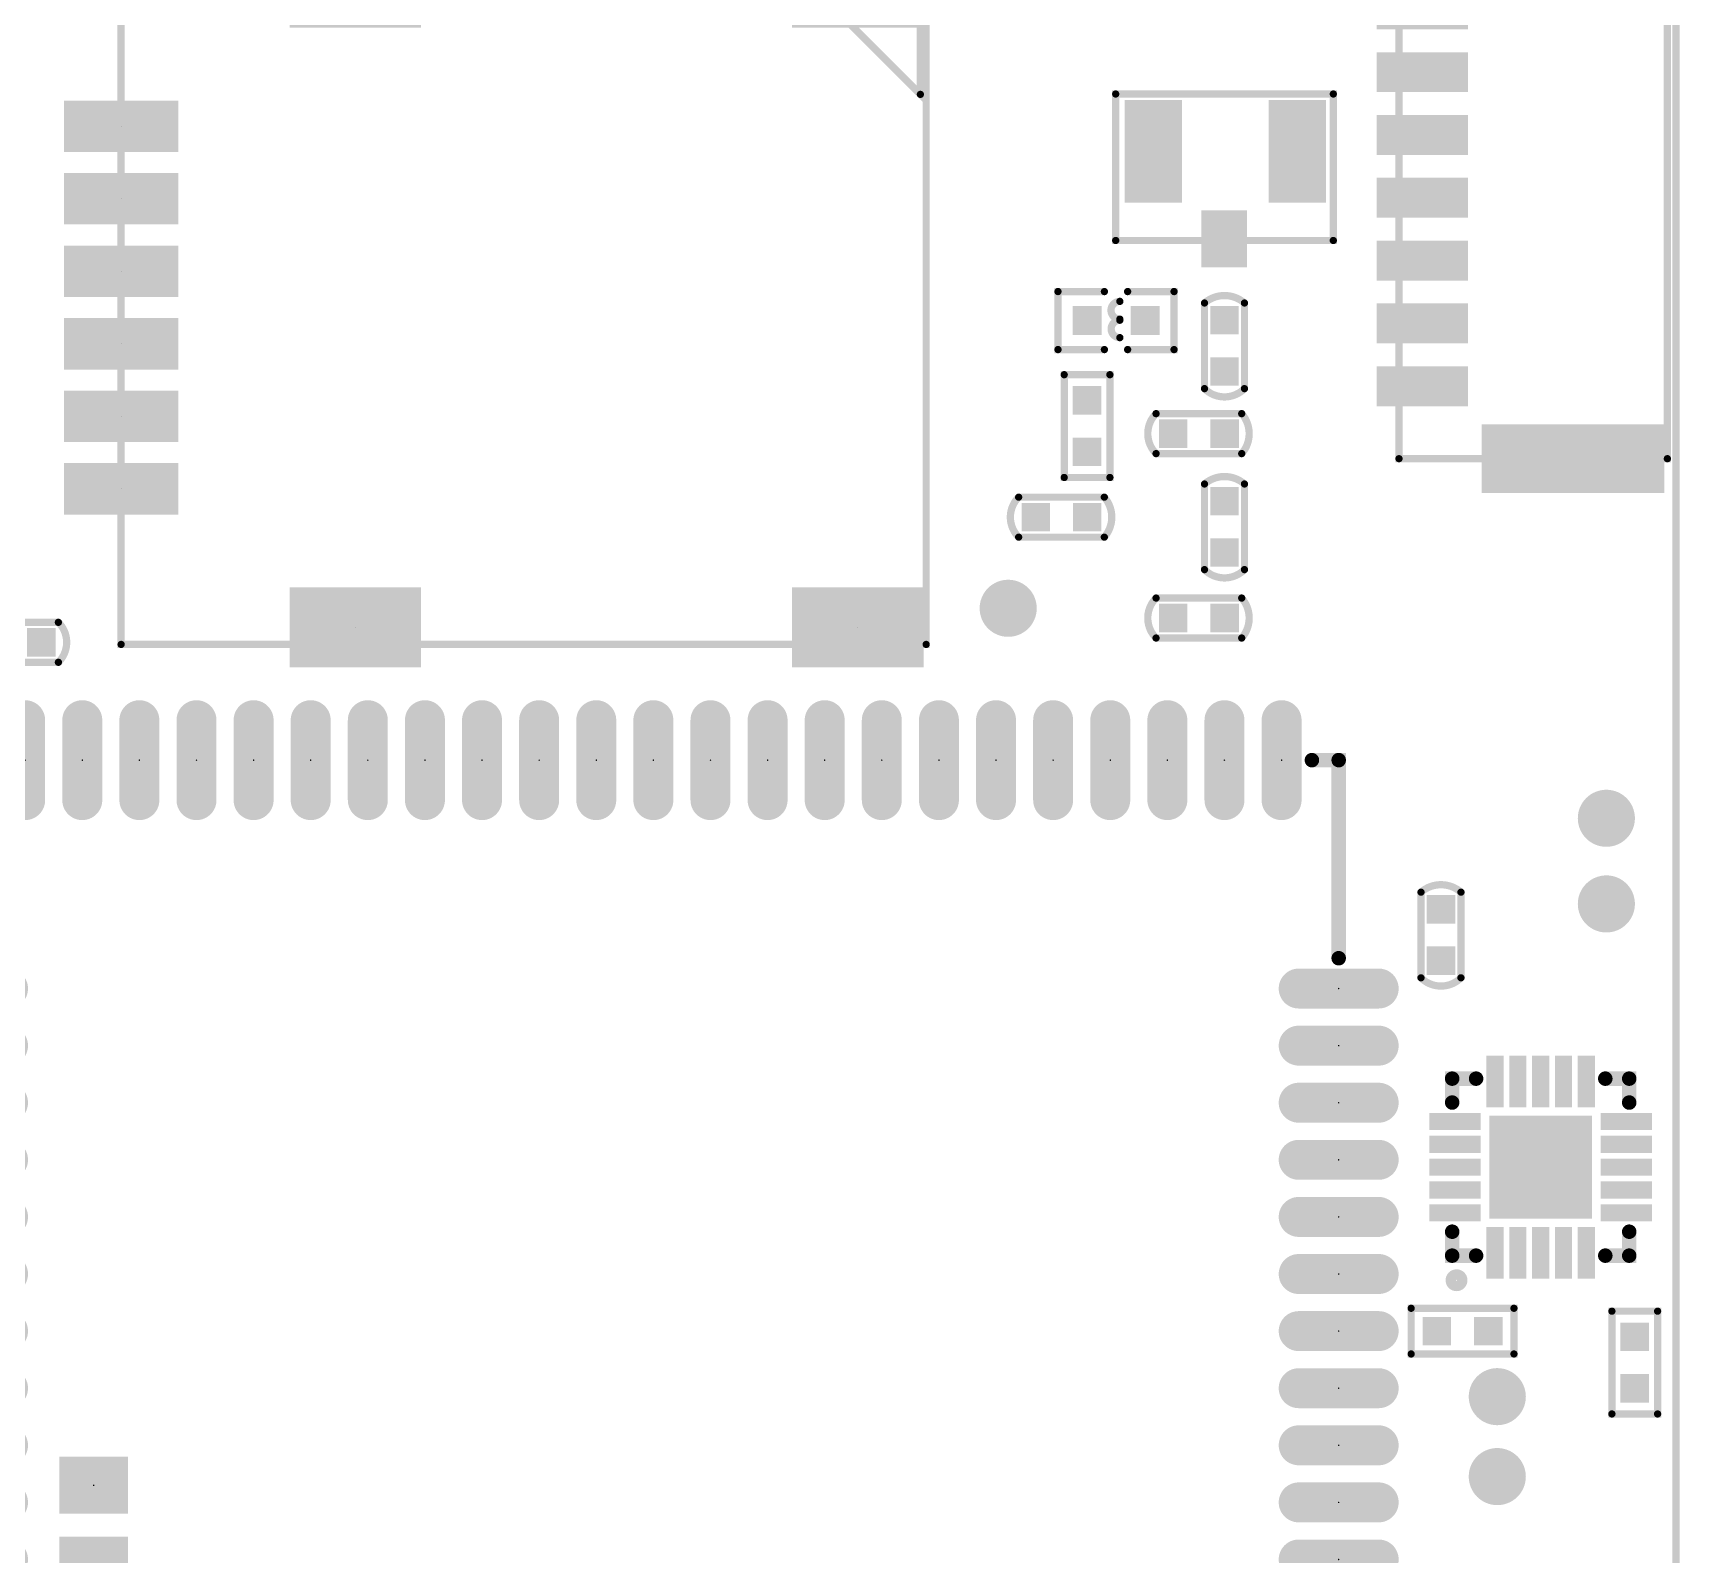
# Model space of a CAD drawing. Extents: x -31 to 69, y 3 to 134.
# Drawn here: x 13.24 to 42.4, y 30.01 to 56.66 of the extents above; entities that cross this region are included whole.
import ezdxf

# ---------------------------------------------------------------- set-up
doc = ezdxf.new("R2010")
doc.units = 0
doc.header["$MEASUREMENT"] = 0
doc.layers.get('0').update_dxf_attribs({"linetype": 'CONTINUOUS'})
for name, color, linetype in [('BOARD_OUTLINE_00', 254, 'CONTINUOUS'), ('DRIL_NPLTE_THRU_01', 16, 'CONTINUOUS'), ('DRIL_NPLTE_THRU_02', 96, 'CONTINUOUS'), ('DRIL_NPLTE_THRU_03', 56, 'CONTINUOUS'), ('DRIL_NPLTE_THRU_04', 176, 'CONTINUOUS'), ('DRIL_PLTE_THRU_01', 16, 'CONTINUOUS'), ('DRIL_PLTE_THRU_02', 96, 'CONTINUOUS'), ('DRIL_PLTE_THRU_03', 56, 'CONTINUOUS'), ('DRIL_PLTE_THRU_04', 176, 'CONTINUOUS'), ('PADS_BOT', 5, 'CONTINUOUS'), ('PADS_INNER', 1, 'CONTINUOUS'), ('PADS_TOP', 1, 'CONTINUOUS'), ('PADS_XR_121', 176, 'CONTINUOUS'), ('PADS_XR_123', 183, 'CONTINUOUS'), ('PART_TOP_2DLINE_00', 254, 'CONTINUOUS'), ('PART_TOP_2DLINE_01', 254, 'CONTINUOUS'), ('PART_TOP_2DLINE_126', 254, 'CONTINUOUS')]:
    doc.layers.add(name, color=color, linetype=linetype)

# ---------------------------------------------------------------- blocks, each defined once
blk = doc.blocks.new('BOARD_95')
at = {"layer": 'BOARD_OUTLINE_00', "const_width": 0.127}
blk.add_lwpolyline([(-0.762, 0), (2.528, 0, -0.414214), (4.547, -2.018), (4.547, -108.509, -0.414214), (2.515, -110.541), (-26.314, -110.541, -0.414214), (-28.346, -108.509), (-28.346, -2.038, -0.414214), (-26.309, 0), (-22.555, 0), (-22.555, -6.045), (-0.762, -6.045)], format="xyb", close=True, dxfattribs=at)
blk = doc.blocks.new('SMOOTH_0$127')
at = {"const_width": 0.0635}
blk.add_lwpolyline([(-0.03175, 0, 1), (0.03175, 0, 1)], format="xyb", close=True, dxfattribs=at)
blk = doc.blocks.new('PART_BODY_TOP_67')
at = {"layer": 'PART_TOP_2DLINE_126', "const_width": 0.127}
blk.add_lwpolyline([(-0.762, 3.2004), (1.8034, 3.2004), (1.8034, -0.6096), (-0.762, -0.6096)], close=True, dxfattribs=at)
at = {"layer": 'PART_TOP_2DLINE_126'}
for p in [(-0.762, 3.2004), (1.8034, 3.2004), (-0.762, -0.6096), (1.8034, -0.6096)]:
    blk.add_blockref('SMOOTH_0$127', p, dxfattribs=at)
blk = doc.blocks.new('DRIL_HOLE_0')
blk.add_lwpolyline([(0, 0, 1), (0, 0, 1)], format="xyb", close=True)
blk = doc.blocks.new('PAD_2')
blk.add_lwpolyline([(0, 0, 1), (0, 0, 1)], format="xyb", close=True)
blk = doc.blocks.new('PAD_4')
at = {"const_width": 0.8}
blk.add_lwpolyline([(-0.5, 0), (0.5, 0)], dxfattribs=at)
blk = doc.blocks.new('STK_TOP_391')
at = {"layer": 'DRIL_PLTE_THRU_01'}
blk.add_blockref('DRIL_HOLE_0', (0, 0), dxfattribs=at)
at = {"layer": 'DRIL_PLTE_THRU_02'}
blk.add_blockref('DRIL_HOLE_0', (0, 0), dxfattribs=at)
at = {"layer": 'DRIL_PLTE_THRU_03'}
blk.add_blockref('DRIL_HOLE_0', (0, 0), dxfattribs=at)
at = {"layer": 'DRIL_PLTE_THRU_04'}
blk.add_blockref('DRIL_HOLE_0', (0, 0), dxfattribs=at)
at = {"layer": 'PADS_BOT'}
blk.add_blockref('PAD_2', (0, 0), dxfattribs=at)
at = {"layer": 'PADS_INNER'}
blk.add_blockref('PAD_2', (0, 0), dxfattribs=at)
at = {"layer": 'PADS_TOP'}
blk.add_blockref('PAD_4', (0, 0), dxfattribs=at)
blk = doc.blocks.new('PAD_5')
at = {"const_width": 1}
blk.add_lwpolyline([(-0.9, 0), (0.9, 0)], dxfattribs=at)
blk = doc.blocks.new('STK_TOP_390')
at = {"layer": 'DRIL_PLTE_THRU_01'}
blk.add_blockref('DRIL_HOLE_0', (0, 0), dxfattribs=at)
at = {"layer": 'DRIL_PLTE_THRU_02'}
blk.add_blockref('DRIL_HOLE_0', (0, 0), dxfattribs=at)
at = {"layer": 'DRIL_PLTE_THRU_03'}
blk.add_blockref('DRIL_HOLE_0', (0, 0), dxfattribs=at)
at = {"layer": 'DRIL_PLTE_THRU_04'}
blk.add_blockref('DRIL_HOLE_0', (0, 0), dxfattribs=at)
at = {"layer": 'PADS_BOT'}
blk.add_blockref('PAD_2', (0, 0), dxfattribs=at)
at = {"layer": 'PADS_INNER'}
blk.add_blockref('PAD_2', (0, 0), dxfattribs=at)
at = {"layer": 'PADS_TOP'}
blk.add_blockref('PAD_5', (0, 0), dxfattribs=at)
blk = doc.blocks.new('SYM_TOP_12')
for name, p in [('PART_BODY_TOP_67', (0, 0)), ('STK_TOP_390', (0.798, 2.541)), ('STK_TOP_391', (-0.732, 1.301)), ('STK_TOP_390', (0.798, 0.021))]:
    blk.add_blockref(name, p)
blk = doc.blocks.new('PART_TOP_6')
blk.add_blockref('SYM_TOP_12', (0, 0))
blk = doc.blocks.new('PART_BODY_TOP_58')
at = {"layer": 'PART_TOP_2DLINE_126', "const_width": 0.127}
blk.add_lwpolyline([(0.755, -0.347, 0.414214), (0.755, 0.353), (-0.745, 0.353, 0.373387), (-0.745, -0.347)], format="xyb", close=True, dxfattribs=at)
at = {"layer": 'PART_TOP_2DLINE_126'}
for p in [(-0.745, 0.353), (0.755, 0.353), (-0.745, -0.347), (0.755, -0.347)]:
    blk.add_blockref('SMOOTH_0$127', p, dxfattribs=at)
blk = doc.blocks.new('PAD_6')
at = {"const_width": 0.5}
blk.add_lwpolyline([(-0.25, 0), (0.25, 0)], dxfattribs=at)
blk = doc.blocks.new('STK_TOP_6')
at = {"layer": 'DRIL_PLTE_THRU_01'}
blk.add_blockref('DRIL_HOLE_0', (0, 0), dxfattribs=at)
at = {"layer": 'DRIL_PLTE_THRU_02'}
blk.add_blockref('DRIL_HOLE_0', (0, 0), dxfattribs=at)
at = {"layer": 'DRIL_PLTE_THRU_03'}
blk.add_blockref('DRIL_HOLE_0', (0, 0), dxfattribs=at)
at = {"layer": 'DRIL_PLTE_THRU_04'}
blk.add_blockref('DRIL_HOLE_0', (0, 0), dxfattribs=at)
at = {"layer": 'PADS_BOT'}
blk.add_blockref('PAD_2', (0, 0), dxfattribs=at)
at = {"layer": 'PADS_INNER'}
blk.add_blockref('PAD_2', (0, 0), dxfattribs=at)
at = {"layer": 'PADS_TOP'}
blk.add_blockref('PAD_6', (0, 0), dxfattribs=at)
blk = doc.blocks.new('SYM_TOP_3')
for name, p in [('PART_BODY_TOP_58', (0, 0)), ('STK_TOP_6', (-0.445, 0.003)), ('STK_TOP_6', (0.455, 0.003))]:
    blk.add_blockref(name, p)
blk = doc.blocks.new('PART_TOP_10')
blk.add_blockref('SYM_TOP_3', (0, 0))
blk = doc.blocks.new('PART_TOP_13')
blk.add_blockref('SYM_TOP_3', (0, 0))
blk = doc.blocks.new('SMOOTH_0$254')
at = {"const_width": 0.127}
blk.add_lwpolyline([(-0.0635, 0, 1), (0.0635, 0, 1)], format="xyb", close=True, dxfattribs=at)
blk = doc.blocks.new('PART_BODY_TOP_108')
at = {"layer": 'PART_TOP_2DLINE_126', "const_width": 0.254}
for points in [[(-12.4, 8.55), (-12.4, 12.4), (-11.549, 12.4)], [(-11.531, 12), (-12, 12), (-12, 8.531)], [(12, 8.531), (12, 12), (11.531, 12)], [(-10.051, 8.649), (-9.85, 8.85), (-9.85, 7.4), (-10.599, 8.1), (-10.051, 8.649)], [(-12, -8.531), (-12, -12), (-11.531, -12)], [(11.531, -12), (12, -12), (12, -8.531)]]:
    blk.add_lwpolyline(points, dxfattribs=at)
at = {"layer": 'PART_TOP_2DLINE_126'}
for p in [(-12.4, 12.4), (-11.549, 12.4), (-12, 12), (-11.531, 12), (11.531, 12), (12, 12), (-10.051, 8.649), (-10.051, 8.649), (-9.85, 8.85), (-12.4, 8.55), (-12, 8.531), (12, 8.531), (-10.599, 8.1), (-9.85, 7.4), (-12, -8.531), (12, -8.531), (-12, -12), (-11.531, -12), (11.531, -12), (12, -12)]:
    blk.add_blockref('SMOOTH_0$254', p, dxfattribs=at)
blk = doc.blocks.new('PAD_14')
at = {"const_width": 0.35}
blk.add_lwpolyline([(-0.7, -0.175), (0.7, -0.175, 1), (0.7, 0.175), (-0.7, 0.175, 1)], format="xyb", close=True, dxfattribs=at)
blk = doc.blocks.new('PAD_15')
at = {"const_width": 0.0127}
blk.add_lwpolyline([(0, -0.00635), (0, -0.00635, 1), (0, 0.00635), (0, 0.00635, 1)], format="xyb", close=True, dxfattribs=at)
blk = doc.blocks.new('PAD_16')
at = {"const_width": 0.3}
blk.add_lwpolyline([(-0.7, -0.15), (0.7, -0.15, 1), (0.7, 0.15), (-0.7, 0.15, 1)], format="xyb", close=True, dxfattribs=at)
blk = doc.blocks.new('STK_TOP_885')
at = {"layer": 'DRIL_PLTE_THRU_01'}
blk.add_blockref('DRIL_HOLE_0', (0, 0), dxfattribs=at)
at = {"layer": 'DRIL_PLTE_THRU_02'}
blk.add_blockref('DRIL_HOLE_0', (0, 0), dxfattribs=at)
at = {"layer": 'DRIL_PLTE_THRU_03'}
blk.add_blockref('DRIL_HOLE_0', (0, 0), dxfattribs=at)
at = {"layer": 'DRIL_PLTE_THRU_04'}
blk.add_blockref('DRIL_HOLE_0', (0, 0), dxfattribs=at)
at = {"layer": 'PADS_BOT'}
blk.add_blockref('PAD_2', (0, 0), dxfattribs=at)
at = {"layer": 'PADS_INNER'}
blk.add_blockref('PAD_2', (0, 0), dxfattribs=at)
at = {"layer": 'PADS_TOP'}
blk.add_blockref('PAD_16', (0, 0), dxfattribs=at)
at = {"layer": 'PADS_XR_121'}
blk.add_blockref('PAD_14', (0, 0), dxfattribs=at)
at = {"layer": 'PADS_XR_123'}
blk.add_blockref('PAD_15', (0, 0), dxfattribs=at)
blk = doc.blocks.new('STK_TOP_876')
at = {"layer": 'DRIL_PLTE_THRU_01'}
blk.add_blockref('DRIL_HOLE_0', (0, 0), dxfattribs=at)
at = {"layer": 'DRIL_PLTE_THRU_02'}
blk.add_blockref('DRIL_HOLE_0', (0, 0), dxfattribs=at)
at = {"layer": 'DRIL_PLTE_THRU_03'}
blk.add_blockref('DRIL_HOLE_0', (0, 0), dxfattribs=at)
at = {"layer": 'DRIL_PLTE_THRU_04'}
blk.add_blockref('DRIL_HOLE_0', (0, 0), dxfattribs=at)
at = {"layer": 'PADS_BOT'}
blk.add_blockref('PAD_2', (0, 0), dxfattribs=at)
at = {"layer": 'PADS_INNER'}
blk.add_blockref('PAD_2', (0, 0), dxfattribs=at)
at = {"layer": 'PADS_TOP', "rotation": 90}
blk.add_blockref('PAD_16', (0, 0), dxfattribs=at)
at = {"layer": 'PADS_XR_121', "rotation": 90}
blk.add_blockref('PAD_14', (0, 0), dxfattribs=at)
at = {"layer": 'PADS_XR_123'}
blk.add_blockref('PAD_15', (0, 0), dxfattribs=at)
blk = doc.blocks.new('STK_TOP_877')
at = {"layer": 'DRIL_PLTE_THRU_01'}
blk.add_blockref('DRIL_HOLE_0', (0, 0), dxfattribs=at)
at = {"layer": 'DRIL_PLTE_THRU_02'}
blk.add_blockref('DRIL_HOLE_0', (0, 0), dxfattribs=at)
at = {"layer": 'DRIL_PLTE_THRU_03'}
blk.add_blockref('DRIL_HOLE_0', (0, 0), dxfattribs=at)
at = {"layer": 'DRIL_PLTE_THRU_04'}
blk.add_blockref('DRIL_HOLE_0', (0, 0), dxfattribs=at)
at = {"layer": 'PADS_BOT'}
blk.add_blockref('PAD_2', (0, 0), dxfattribs=at)
at = {"layer": 'PADS_INNER'}
blk.add_blockref('PAD_2', (0, 0), dxfattribs=at)
at = {"layer": 'PADS_TOP', "rotation": 90}
blk.add_blockref('PAD_16', (0, 0), dxfattribs=at)
at = {"layer": 'PADS_XR_121', "rotation": 90}
blk.add_blockref('PAD_14', (0, 0), dxfattribs=at)
at = {"layer": 'PADS_XR_123'}
blk.add_blockref('PAD_15', (0, 0), dxfattribs=at)
blk = doc.blocks.new('PAD_17')
at = {"const_width": 1}
blk.add_lwpolyline([(-0.6, 0), (0.6, 0)], dxfattribs=at)
blk = doc.blocks.new('PAD_18')
at = {"const_width": 0.0254}
blk.add_lwpolyline([(-0.0127, 0), (0.0127, 0)], dxfattribs=at)
blk = doc.blocks.new('PAD_19')
at = {"const_width": 0.9}
blk.add_lwpolyline([(-0.55, 0), (0.55, 0)], dxfattribs=at)
blk = doc.blocks.new('STK_TOP_878')
at = {"layer": 'DRIL_PLTE_THRU_01'}
blk.add_blockref('DRIL_HOLE_0', (0, 0), dxfattribs=at)
at = {"layer": 'DRIL_PLTE_THRU_02'}
blk.add_blockref('DRIL_HOLE_0', (0, 0), dxfattribs=at)
at = {"layer": 'DRIL_PLTE_THRU_03'}
blk.add_blockref('DRIL_HOLE_0', (0, 0), dxfattribs=at)
at = {"layer": 'DRIL_PLTE_THRU_04'}
blk.add_blockref('DRIL_HOLE_0', (0, 0), dxfattribs=at)
at = {"layer": 'PADS_BOT'}
blk.add_blockref('PAD_2', (0, 0), dxfattribs=at)
at = {"layer": 'PADS_INNER'}
blk.add_blockref('PAD_2', (0, 0), dxfattribs=at)
at = {"layer": 'PADS_TOP'}
blk.add_blockref('PAD_19', (0, 0), dxfattribs=at)
at = {"layer": 'PADS_XR_121'}
blk.add_blockref('PAD_17', (0, 0), dxfattribs=at)
at = {"layer": 'PADS_XR_123'}
blk.add_blockref('PAD_18', (0, 0), dxfattribs=at)
blk = doc.blocks.new('SYM_TOP_36')
for name, p in [('STK_TOP_877', (-11, 12)), ('STK_TOP_877', (-10, 12)), ('STK_TOP_877', (-9, 12)), ('STK_TOP_877', (-8, 12)), ('STK_TOP_877', (-7, 12)), ('STK_TOP_877', (-6, 12)), ('STK_TOP_877', (-5, 12)), ('STK_TOP_877', (-4, 12)), ('STK_TOP_877', (-3, 12)), ('STK_TOP_877', (-2, 12)), ('STK_TOP_877', (-1, 12)), ('STK_TOP_877', (0, 12)), ('STK_TOP_877', (1, 12)), ('STK_TOP_877', (2, 12)), ('STK_TOP_877', (3, 12)), ('STK_TOP_877', (4, 12)), ('STK_TOP_877', (5, 12)), ('STK_TOP_877', (6, 12)), ('STK_TOP_877', (7, 12)), ('STK_TOP_877', (8, 12)), ('STK_TOP_877', (9, 12)), ('STK_TOP_877', (10, 12)), ('STK_TOP_877', (11, 12)), ('PART_BODY_TOP_108', (0, 0)), ('STK_TOP_885', (-12, 8)), ('STK_TOP_885', (12, 8)), ('STK_TOP_885', (-12, 7)), ('STK_TOP_885', (12, 7)), ('STK_TOP_885', (-12, 6)), ('STK_TOP_885', (12, 6)), ('STK_TOP_885', (-12, 5)), ('STK_TOP_885', (12, 5)), ('STK_TOP_885', (-12, 4)), ('STK_TOP_885', (12, 4)), ('STK_TOP_878', (9.8, 3.5)), ('STK_TOP_885', (-12, 3)), ('STK_TOP_885', (12, 3)), ('STK_TOP_885', (-12, 2)), ('STK_TOP_878', (9.8, 2.1)), ('STK_TOP_885', (12, 2)), ('STK_TOP_885', (-12, 1)), ('STK_TOP_878', (9.8, 0.7)), ('STK_TOP_885', (12, 1)), ('STK_TOP_885', (-12, 0)), ('STK_TOP_885', (12, 0)), ('STK_TOP_885', (-12, -1)), ('STK_TOP_885', (12, -1)), ('STK_TOP_885', (-12, -2)), ('STK_TOP_885', (12, -2)), ('STK_TOP_885', (-12, -3)), ('STK_TOP_885', (12, -3)), ('STK_TOP_885', (-12, -4)), ('STK_TOP_885', (12, -4)), ('STK_TOP_885', (-12, -5)), ('STK_TOP_885', (12, -5)), ('STK_TOP_885', (-12, -6)), ('STK_TOP_885', (12, -6)), ('STK_TOP_885', (-12, -7)), ('STK_TOP_885', (12, -7)), ('STK_TOP_885', (-12, -8)), ('STK_TOP_885', (12, -8)), ('STK_TOP_876', (-11, -12)), ('STK_TOP_876', (-10, -12)), ('STK_TOP_876', (-9, -12)), ('STK_TOP_876', (-8, -12)), ('STK_TOP_876', (-7, -12)), ('STK_TOP_876', (-6, -12)), ('STK_TOP_876', (-5, -12)), ('STK_TOP_876', (-4, -12)), ('STK_TOP_876', (-3, -12)), ('STK_TOP_876', (-2, -12)), ('STK_TOP_876', (-1, -12)), ('STK_TOP_876', (0, -12)), ('STK_TOP_876', (1, -12)), ('STK_TOP_876', (2, -12)), ('STK_TOP_876', (3, -12)), ('STK_TOP_876', (4, -12)), ('STK_TOP_876', (5, -12)), ('STK_TOP_876', (6, -12)), ('STK_TOP_876', (7, -12)), ('STK_TOP_876', (8, -12)), ('STK_TOP_876', (9, -12)), ('STK_TOP_876', (10, -12)), ('STK_TOP_876', (11, -12))]:
    blk.add_blockref(name, p)
blk = doc.blocks.new('PART_TOP_45')
blk.add_blockref('SYM_TOP_36', (0, 0))
blk = doc.blocks.new('PART_BODY_TOP_73')
at = {"layer": 'PART_TOP_2DLINE_126', "const_width": 0.127}
blk.add_lwpolyline([(0, 3.048), (10.9728, 3.048), (10.9728, -1.651), (0, -1.651)], close=True, dxfattribs=at)
at = {"layer": 'PART_TOP_2DLINE_126'}
for p in [(0, 3.048), (10.9728, 3.048), (0, -1.651), (10.9728, -1.651)]:
    blk.add_blockref('SMOOTH_0$127', p, dxfattribs=at)
blk = doc.blocks.new('PAD_20')
at = {"const_width": 0.35}
blk.add_lwpolyline([(-0.45, -0.175), (0.45, -0.175, 1), (0.45, 0.175), (-0.45, 0.175, 1)], format="xyb", close=True, dxfattribs=at)
blk = doc.blocks.new('STK_TOP_630')
at = {"layer": 'DRIL_NPLTE_THRU_01'}
blk.add_blockref('DRIL_HOLE_0', (0, 0), dxfattribs=at)
at = {"layer": 'DRIL_NPLTE_THRU_02'}
blk.add_blockref('DRIL_HOLE_0', (0, 0), dxfattribs=at)
at = {"layer": 'DRIL_NPLTE_THRU_03'}
blk.add_blockref('DRIL_HOLE_0', (0, 0), dxfattribs=at)
at = {"layer": 'DRIL_NPLTE_THRU_04'}
blk.add_blockref('DRIL_HOLE_0', (0, 0), dxfattribs=at)
at = {"layer": 'PADS_BOT'}
blk.add_blockref('PAD_2', (0, 0), dxfattribs=at)
at = {"layer": 'PADS_INNER'}
blk.add_blockref('PAD_2', (0, 0), dxfattribs=at)
at = {"layer": 'PADS_TOP', "rotation": 90}
blk.add_blockref('PAD_20', (0, 0), dxfattribs=at)
blk = doc.blocks.new('PAD_21')
at = {"const_width": 0.7}
blk.add_lwpolyline([(-0.8, 0), (0.8, 0)], dxfattribs=at)
blk = doc.blocks.new('STK_TOP_629')
at = {"layer": 'DRIL_NPLTE_THRU_01'}
blk.add_blockref('DRIL_HOLE_0', (0, 0), dxfattribs=at)
at = {"layer": 'DRIL_NPLTE_THRU_02'}
blk.add_blockref('DRIL_HOLE_0', (0, 0), dxfattribs=at)
at = {"layer": 'DRIL_NPLTE_THRU_03'}
blk.add_blockref('DRIL_HOLE_0', (0, 0), dxfattribs=at)
at = {"layer": 'DRIL_NPLTE_THRU_04'}
blk.add_blockref('DRIL_HOLE_0', (0, 0), dxfattribs=at)
at = {"layer": 'PADS_BOT'}
blk.add_blockref('PAD_2', (0, 0), dxfattribs=at)
at = {"layer": 'PADS_INNER'}
blk.add_blockref('PAD_2', (0, 0), dxfattribs=at)
at = {"layer": 'PADS_TOP', "rotation": 90}
blk.add_blockref('PAD_21', (0, 0), dxfattribs=at)
blk = doc.blocks.new('PAD_22')
at = {"const_width": 1.2}
blk.add_lwpolyline([(-1.6, 0), (1.6, 0)], dxfattribs=at)
blk = doc.blocks.new('STK_TOP_631')
at = {"layer": 'DRIL_NPLTE_THRU_01'}
blk.add_blockref('DRIL_HOLE_0', (0, 0), dxfattribs=at)
at = {"layer": 'DRIL_NPLTE_THRU_02'}
blk.add_blockref('DRIL_HOLE_0', (0, 0), dxfattribs=at)
at = {"layer": 'DRIL_NPLTE_THRU_03'}
blk.add_blockref('DRIL_HOLE_0', (0, 0), dxfattribs=at)
at = {"layer": 'DRIL_NPLTE_THRU_04'}
blk.add_blockref('DRIL_HOLE_0', (0, 0), dxfattribs=at)
at = {"layer": 'PADS_BOT'}
blk.add_blockref('PAD_2', (0, 0), dxfattribs=at)
at = {"layer": 'PADS_INNER'}
blk.add_blockref('PAD_2', (0, 0), dxfattribs=at)
at = {"layer": 'PADS_TOP', "rotation": 90}
blk.add_blockref('PAD_22', (0, 0), dxfattribs=at)
blk = doc.blocks.new('SYM_TOP_18')
for name, p in [('STK_TOP_629', (1.27, 2.6416)), ('STK_TOP_629', (2.37, 2.6416)), ('STK_TOP_629', (3.47, 2.6416)), ('STK_TOP_629', (4.57, 2.6416)), ('STK_TOP_629', (5.67, 2.6416)), ('STK_TOP_629', (6.77, 2.6416)), ('STK_TOP_629', (7.87, 2.6416)), ('STK_TOP_630', (8.97, 2.6416)), ('PART_BODY_TOP_73', (0, 0)), ('STK_TOP_631', (0, 0)), ('STK_TOP_631', (11, 0))]:
    blk.add_blockref(name, p)
blk = doc.blocks.new('PART_TOP_46')
blk.add_blockref('SYM_TOP_18', (0, 0))
blk = doc.blocks.new('PART_BODY_TOP_68')
at = {"layer": 'PART_TOP_2DLINE_126', "const_width": 0.127}
for points in [[(-5.9, 0), (5.9, 0), (5.9, -14.097), (-5.9, -14.097)], [(5.842, -11.8872), (3.7338, -13.9954), (5.842, -13.9954)]]:
    blk.add_lwpolyline(points, close=True, dxfattribs=at)
at = {"layer": 'PART_TOP_2DLINE_126'}
for p in [(-5.9, 0), (5.9, 0), (5.842, -11.8872), (3.7338, -13.9954), (5.842, -13.9954), (-5.9, -14.097), (5.9, -14.097)]:
    blk.add_blockref('SMOOTH_0$127', p, dxfattribs=at)
blk = doc.blocks.new('PAD_23')
blk.add_lwpolyline([(0, 0), (0, 0)])
blk = doc.blocks.new('PAD_24')
at = {"const_width": 0.9}
blk.add_lwpolyline([(-1, 0), (1, 0)], dxfattribs=at)
blk = doc.blocks.new('STK_TOP_610')
at = {"layer": 'DRIL_NPLTE_THRU_01'}
blk.add_blockref('DRIL_HOLE_0', (0, 0), dxfattribs=at)
at = {"layer": 'DRIL_NPLTE_THRU_02'}
blk.add_blockref('DRIL_HOLE_0', (0, 0), dxfattribs=at)
at = {"layer": 'DRIL_NPLTE_THRU_03'}
blk.add_blockref('DRIL_HOLE_0', (0, 0), dxfattribs=at)
at = {"layer": 'DRIL_NPLTE_THRU_04'}
blk.add_blockref('DRIL_HOLE_0', (0, 0), dxfattribs=at)
at = {"layer": 'PADS_BOT'}
blk.add_blockref('PAD_23', (0, 0), dxfattribs=at)
at = {"layer": 'PADS_INNER'}
blk.add_blockref('PAD_23', (0, 0), dxfattribs=at)
at = {"layer": 'PADS_TOP', "rotation": 90}
blk.add_blockref('PAD_24', (0, 0), dxfattribs=at)
blk = doc.blocks.new('PAD_25')
at = {"const_width": 1.4}
blk.add_lwpolyline([(-1.15, 0), (1.15, 0)], dxfattribs=at)
blk = doc.blocks.new('STK_TOP_611')
at = {"layer": 'DRIL_NPLTE_THRU_01'}
blk.add_blockref('DRIL_HOLE_0', (0, 0), dxfattribs=at)
at = {"layer": 'DRIL_NPLTE_THRU_02'}
blk.add_blockref('DRIL_HOLE_0', (0, 0), dxfattribs=at)
at = {"layer": 'DRIL_NPLTE_THRU_03'}
blk.add_blockref('DRIL_HOLE_0', (0, 0), dxfattribs=at)
at = {"layer": 'DRIL_NPLTE_THRU_04'}
blk.add_blockref('DRIL_HOLE_0', (0, 0), dxfattribs=at)
at = {"layer": 'PADS_BOT'}
blk.add_blockref('PAD_23', (0, 0), dxfattribs=at)
at = {"layer": 'PADS_INNER'}
blk.add_blockref('PAD_23', (0, 0), dxfattribs=at)
at = {"layer": 'PADS_TOP', "rotation": 90}
blk.add_blockref('PAD_25', (0, 0), dxfattribs=at)
blk = doc.blocks.new('SYM_TOP_13')
for name, p in [('STK_TOP_610', (-3.175, 0)), ('STK_TOP_610', (-1.905, 0)), ('STK_TOP_610', (-0.635, 0)), ('STK_TOP_610', (0.635, 0)), ('STK_TOP_610', (1.905, 0)), ('STK_TOP_610', (3.175, 0)), ('PART_BODY_TOP_68', (0, 0)), ('STK_TOP_611', (-5.6, -4.1)), ('STK_TOP_611', (5.6, -4.1)), ('STK_TOP_611', (-5.6, -12.9)), ('STK_TOP_611', (5.6, -12.9))]:
    blk.add_blockref(name, p)
blk = doc.blocks.new('PART_TOP_47')
blk.add_blockref('SYM_TOP_13', (0, 0))
blk = doc.blocks.new('PART_BODY_TOP_62')
at = {"layer": 'PART_TOP_2DLINE_126', "const_width": 0.127}
blk.add_lwpolyline([(-0.898, 0.408), (-0.898, -0.392), (0.902, -0.392), (0.902, 0.408)], close=True, dxfattribs=at)
at = {"layer": 'PART_TOP_2DLINE_126'}
for p in [(-0.898, 0.408), (0.902, 0.408), (-0.898, -0.392), (0.902, -0.392)]:
    blk.add_blockref('SMOOTH_0$127', p, dxfattribs=at)
blk = doc.blocks.new('SYM_TOP_7')
for name, p in [('PART_BODY_TOP_62', (0, 0)), ('STK_TOP_6', (-0.448, 0.008)), ('STK_TOP_6', (0.452, 0.008))]:
    blk.add_blockref(name, p)
blk = doc.blocks.new('PART_TOP_62')
blk.add_blockref('SYM_TOP_7', (0, 0))
blk = doc.blocks.new('PAD_37')
at = {"const_width": 0.5}
blk.add_lwpolyline([(0, -0.25, 1), (0, 0.25, 1)], format="xyb", close=True, dxfattribs=at)
blk = doc.blocks.new('STK_TOP_519')
at = {"layer": 'DRIL_PLTE_THRU_01'}
blk.add_blockref('DRIL_HOLE_0', (0, 0), dxfattribs=at)
at = {"layer": 'DRIL_PLTE_THRU_02'}
blk.add_blockref('DRIL_HOLE_0', (0, 0), dxfattribs=at)
at = {"layer": 'DRIL_PLTE_THRU_03'}
blk.add_blockref('DRIL_HOLE_0', (0, 0), dxfattribs=at)
at = {"layer": 'DRIL_PLTE_THRU_04'}
blk.add_blockref('DRIL_HOLE_0', (0, 0), dxfattribs=at)
at = {"layer": 'PADS_BOT'}
blk.add_blockref('PAD_2', (0, 0), dxfattribs=at)
at = {"layer": 'PADS_INNER'}
blk.add_blockref('PAD_2', (0, 0), dxfattribs=at)
at = {"layer": 'PADS_TOP'}
blk.add_blockref('PAD_37', (0, 0), dxfattribs=at)
blk = doc.blocks.new('SYM_TOP_15')
blk.add_blockref('STK_TOP_519', (0, 0))
blk = doc.blocks.new('PART_TOP_112')
blk.add_blockref('SYM_TOP_15', (0, 0))
blk = doc.blocks.new('PART_TOP_150')
blk.add_blockref('SYM_TOP_7', (0, 0))
blk = doc.blocks.new('PART_TOP_151')
blk.add_blockref('SYM_TOP_3', (0, 0))
blk = doc.blocks.new('PART_TOP_152')
blk.add_blockref('SYM_TOP_3', (0, 0))
blk = doc.blocks.new('PART_TOP_157')
blk.add_blockref('SYM_TOP_3', (0, 0))
blk = doc.blocks.new('PART_TOP_158')
blk.add_blockref('SYM_TOP_3', (0, 0))
blk = doc.blocks.new('PART_BODY_TOP_115')
at = {"layer": 'PART_TOP_2DLINE_126', "const_width": 0.127}
for points in [[(-0.2032, 0.508), (-1.016, 0.508), (-1.016, -0.508), (-0.2032, -0.508)], [(0.2032, 0.508), (1.016, 0.508), (1.016, -0.508), (0.2032, -0.508)]]:
    blk.add_lwpolyline(points, dxfattribs=at)
for points in [[(-0.067564, -0.005842, 1), (-0.067564, 0.298958)], [(-0.067564, -0.336296, 1), (-0.067564, -0.0254)]]:
    blk.add_lwpolyline(points, format="xyb", dxfattribs=at)
at = {"layer": 'PART_TOP_2DLINE_126'}
for p in [(-1.016, 0.508), (-0.2032, 0.508), (-0.067564, 0.298958), (0.2032, 0.508), (1.016, 0.508), (-0.067564, -0.005842), (-0.067564, -0.0254), (-0.067564, -0.336296), (-1.016, -0.508), (-0.2032, -0.508), (0.2032, -0.508), (1.016, -0.508)]:
    blk.add_blockref('SMOOTH_0$127', p, dxfattribs=at)
blk = doc.blocks.new('PAD_40')
at = {"const_width": 0.508}
blk.add_lwpolyline([(-0.254, 0), (0.254, 0)], dxfattribs=at)
blk = doc.blocks.new('STK_TOP_892')
at = {"layer": 'DRIL_PLTE_THRU_01'}
blk.add_blockref('DRIL_HOLE_0', (0, 0), dxfattribs=at)
at = {"layer": 'DRIL_PLTE_THRU_02'}
blk.add_blockref('DRIL_HOLE_0', (0, 0), dxfattribs=at)
at = {"layer": 'DRIL_PLTE_THRU_03'}
blk.add_blockref('DRIL_HOLE_0', (0, 0), dxfattribs=at)
at = {"layer": 'DRIL_PLTE_THRU_04'}
blk.add_blockref('DRIL_HOLE_0', (0, 0), dxfattribs=at)
at = {"layer": 'PADS_BOT'}
blk.add_blockref('PAD_2', (0, 0), dxfattribs=at)
at = {"layer": 'PADS_INNER'}
blk.add_blockref('PAD_2', (0, 0), dxfattribs=at)
at = {"layer": 'PADS_TOP'}
blk.add_blockref('PAD_40', (0, 0), dxfattribs=at)
blk = doc.blocks.new('SYM_TOP_43')
for name, p in [('PART_BODY_TOP_115', (0, 0)), ('STK_TOP_892', (-0.508, 0)), ('STK_TOP_892', (0.508, 0))]:
    blk.add_blockref(name, p)
blk = doc.blocks.new('PART_TOP_159')
blk.add_blockref('SYM_TOP_43', (0, 0))
blk = doc.blocks.new('PART_TOP_166')
blk.add_blockref('SYM_TOP_7', (0, 0))
blk = doc.blocks.new('PART_BODY_TOP_142')
at = {"layer": 'PART_TOP_2DLINE_00', "const_width": 0.254}
for points in [[(-1.131, 1.55), (-1.55, 1.55), (-1.55, 1.131)], [(1.131, 1.55), (1.55, 1.55), (1.55, 1.131)], [(-1.131, -1.55), (-1.55, -1.55), (-1.55, -1.131)], [(1.131, -1.55), (1.55, -1.55), (1.55, -1.131)]]:
    blk.add_lwpolyline(points, dxfattribs=at)
at = {"layer": 'PART_TOP_2DLINE_01', "const_width": 0.2}
blk.add_lwpolyline([(-1.565, -1.981, 1), (-1.382, -1.981, 1)], format="xyb", close=True, dxfattribs=at)
at = {"layer": 'PART_TOP_2DLINE_00'}
for p in [(-1.55, 1.55), (-1.131, 1.55), (1.131, 1.55), (1.55, 1.55), (-1.55, 1.131), (1.55, 1.131), (-1.55, -1.131), (1.55, -1.131), (-1.55, -1.55), (-1.131, -1.55), (1.131, -1.55), (1.55, -1.55)]:
    blk.add_blockref('SMOOTH_0$254', p, dxfattribs=at)
blk = doc.blocks.new('PAD_41')
at = {"const_width": 0.302}
blk.add_lwpolyline([(-0.451, 0), (0.451, 0)], dxfattribs=at)
blk = doc.blocks.new('PAD_42')
at = {"const_width": 0.2}
blk.add_lwpolyline([(-0.4, 0), (0.4, 0)], dxfattribs=at)
blk = doc.blocks.new('STK_TOP_907')
at = {"layer": 'DRIL_PLTE_THRU_01'}
blk.add_blockref('DRIL_HOLE_0', (0, 0), dxfattribs=at)
at = {"layer": 'DRIL_PLTE_THRU_02'}
blk.add_blockref('DRIL_HOLE_0', (0, 0), dxfattribs=at)
at = {"layer": 'DRIL_PLTE_THRU_03'}
blk.add_blockref('DRIL_HOLE_0', (0, 0), dxfattribs=at)
at = {"layer": 'DRIL_PLTE_THRU_04'}
blk.add_blockref('DRIL_HOLE_0', (0, 0), dxfattribs=at)
at = {"layer": 'PADS_BOT'}
blk.add_blockref('PAD_2', (0, 0), dxfattribs=at)
at = {"layer": 'PADS_INNER'}
blk.add_blockref('PAD_2', (0, 0), dxfattribs=at)
at = {"layer": 'PADS_TOP', "rotation": 90}
blk.add_blockref('PAD_42', (0, 0), dxfattribs=at)
at = {"layer": 'PADS_XR_121', "rotation": 90}
blk.add_blockref('PAD_41', (0, 0), dxfattribs=at)
blk = doc.blocks.new('STK_TOP_908')
at = {"layer": 'DRIL_PLTE_THRU_01'}
blk.add_blockref('DRIL_HOLE_0', (0, 0), dxfattribs=at)
at = {"layer": 'DRIL_PLTE_THRU_02'}
blk.add_blockref('DRIL_HOLE_0', (0, 0), dxfattribs=at)
at = {"layer": 'DRIL_PLTE_THRU_03'}
blk.add_blockref('DRIL_HOLE_0', (0, 0), dxfattribs=at)
at = {"layer": 'DRIL_PLTE_THRU_04'}
blk.add_blockref('DRIL_HOLE_0', (0, 0), dxfattribs=at)
at = {"layer": 'PADS_BOT'}
blk.add_blockref('PAD_2', (0, 0), dxfattribs=at)
at = {"layer": 'PADS_INNER'}
blk.add_blockref('PAD_2', (0, 0), dxfattribs=at)
at = {"layer": 'PADS_TOP'}
blk.add_blockref('PAD_42', (0, 0), dxfattribs=at)
at = {"layer": 'PADS_XR_121'}
blk.add_blockref('PAD_41', (0, 0), dxfattribs=at)
blk = doc.blocks.new('PAD_43')
at = {"const_width": 1.801596}
blk.add_lwpolyline([(-0.900798, 0), (0.900798, 0)], dxfattribs=at)
blk = doc.blocks.new('PAD_44')
at = {"const_width": 1.699996}
blk.add_lwpolyline([(-0.849998, 0), (0.849998, 0)], dxfattribs=at)
blk = doc.blocks.new('STK_TOP_909')
at = {"layer": 'DRIL_PLTE_THRU_01'}
blk.add_blockref('DRIL_HOLE_0', (0, 0), dxfattribs=at)
at = {"layer": 'DRIL_PLTE_THRU_02'}
blk.add_blockref('DRIL_HOLE_0', (0, 0), dxfattribs=at)
at = {"layer": 'DRIL_PLTE_THRU_03'}
blk.add_blockref('DRIL_HOLE_0', (0, 0), dxfattribs=at)
at = {"layer": 'DRIL_PLTE_THRU_04'}
blk.add_blockref('DRIL_HOLE_0', (0, 0), dxfattribs=at)
at = {"layer": 'PADS_BOT'}
blk.add_blockref('PAD_2', (0, 0), dxfattribs=at)
at = {"layer": 'PADS_INNER'}
blk.add_blockref('PAD_2', (0, 0), dxfattribs=at)
at = {"layer": 'PADS_TOP', "rotation": 90}
blk.add_blockref('PAD_44', (0, 0), dxfattribs=at)
at = {"layer": 'PADS_XR_121', "rotation": 90}
blk.add_blockref('PAD_43', (0, 0), dxfattribs=at)
blk = doc.blocks.new('SYM_TOP_48')
for name, p in [('STK_TOP_907', (-0.8, 1.5)), ('STK_TOP_907', (-0.4, 1.5)), ('STK_TOP_907', (0, 1.5)), ('STK_TOP_907', (0.4, 1.5)), ('STK_TOP_907', (0.8, 1.5)), ('STK_TOP_909', (0, 0)), ('PART_BODY_TOP_142', (0, 0)), ('STK_TOP_908', (-1.5, 0.8)), ('STK_TOP_908', (1.5, 0.8)), ('STK_TOP_908', (-1.5, 0.4)), ('STK_TOP_908', (1.5, 0.4)), ('STK_TOP_908', (-1.5, 0)), ('STK_TOP_908', (1.5, 0)), ('STK_TOP_908', (-1.5, -0.4)), ('STK_TOP_908', (1.5, -0.4)), ('STK_TOP_908', (-1.5, -0.8)), ('STK_TOP_908', (1.5, -0.8)), ('STK_TOP_907', (-0.8, -1.5)), ('STK_TOP_907', (-0.4, -1.5)), ('STK_TOP_907', (0, -1.5)), ('STK_TOP_907', (0.4, -1.5)), ('STK_TOP_907', (0.8, -1.5))]:
    blk.add_blockref(name, p)
blk = doc.blocks.new('PART_TOP_167')
blk.add_blockref('SYM_TOP_48', (0, 0))
blk = doc.blocks.new('PART_TOP_168')
blk.add_blockref('SYM_TOP_15', (0, 0))
blk = doc.blocks.new('PART_TOP_169')
blk.add_blockref('SYM_TOP_15', (0, 0))
blk = doc.blocks.new('PART_TOP_170')
blk.add_blockref('SYM_TOP_15', (0, 0))
blk = doc.blocks.new('PART_TOP_171')
blk.add_blockref('SYM_TOP_15', (0, 0))
blk = doc.blocks.new('PART_TOP_172')
blk.add_blockref('SYM_TOP_3', (0, 0))

msp = doc.modelspace()

# ---------------------------------------------------------------- block references
for name, p in [('BOARD_95', (37.453, 119.541)), ('PART_TOP_112', (30.306, 46.588)), ('PART_TOP_10', (12.92, 45.989)), ('PART_TOP_171', (40.78, 42.91)), ('PART_TOP_170', (40.78, 41.41)), ('PART_TOP_167', (39.63, 36.8)), ('PART_TOP_166', (38.26, 33.92)), ('PART_TOP_169', (38.87, 32.78)), ('PART_TOP_168', (38.87, 31.38))]:
    msp.add_blockref(name, p)
for name, p, rotation in [('PART_TOP_46', (40.197, 49.208), 90), ('PART_TOP_47', (14.773, 51.855), 90), ('PART_TOP_6', (35.389, 53.792), 90), ('PART_TOP_159', (32.194, 51.627), 180), ('PART_TOP_157', (34.09, 51.19), 270), ('PART_TOP_150', (31.695, 49.777), 90), ('PART_TOP_151', (33.65, 49.65), 180), ('PART_TOP_158', (34.09, 48.02), 270), ('PART_TOP_172', (31.244, 48.187), 180), ('PART_TOP_152', (33.65, 46.42), 180), ('PART_TOP_45', (24.093, 31.928), 180), ('PART_TOP_13', (37.881, 40.871), 270), ('PART_TOP_62', (41.285, 33.375), 90)]:
    msp.add_blockref(name, p, dxfattribs=dict(rotation=rotation))

doc.saveas('drawing.dxf')
